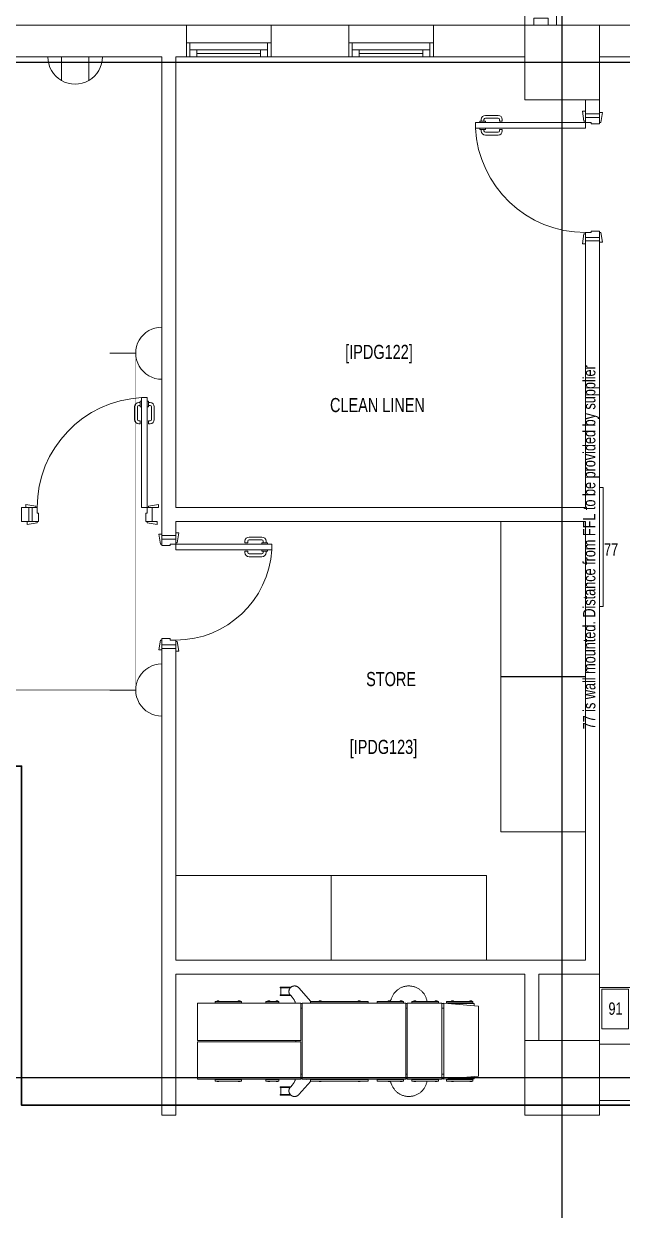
# Model space of a CAD drawing. Header units: metres. Extents: x 75097 to 220695, y -1557923 to -1361206.
# Drawn here: x 118949 to 123189, y -1405226 to -1396813 of the extents above; entities that cross this region are included whole.
import ezdxf

# ---------------------------------------------------------------- set-up
doc = ezdxf.new("R2010")
doc.units = ezdxf.units.M
doc.layers.get('0').update_dxf_attribs({"lineweight": 0})
for name, color, linetype, lineweight in [('A-100 - Copy$0$72_EGR_BASE_TEXT', 8, 'Continuous', 0), ('A-100 - Copy$0$A-GENM', 8, 'Continuous', 0), ('A-100 - Copy$0$Aluminum', 8, 'Continuous', 0), ('A-100 - Copy$0$Medical Equipment and Furniture', 8, 'Continuous', 0), ('A-100 - Copy$0$Medical Equipment and Furniture1', 8, 'Continuous', 5), ('A-100 - Copy$0$Proj', 8, 'Continuous', 0), ('A-100 - Copy$0$Structure', 8, 'Continuous', 9), ('A-100 - Copy$0$Walls', 8, 'Continuous', 0), ('A-100 - Copy$0$Wooden Joinery', 8, 'Continuous', 0), ('E-LG', 245, 'Continuous', 30)]:
    doc.layers.add(name, color=color, linetype=linetype, lineweight=lineweight)
doc.layers.add('A-100 - Copy$0$axes', color=8, linetype='Continuous')
doc.layers.add('PD-VENT', color=8, linetype='Continuous')
doc.layers.add('E-POWR', color=7, linetype='Continuous', lineweight=9, true_color=0x4e7e3e)
doc.styles.add('A-100 - Copy$0$X3G_ENTITY_257CFD', font='swisscl.ttf', dxfattribs={"height": 200})
doc.styles.add('A-100 - Copy$0$X3G_ENTITY_2587EA', font='swisscl.ttf', dxfattribs={"height": 200})

# ---------------------------------------------------------------- blocks, each defined once
blk = doc.blocks.new('NORMAL SOCKET')
at = {"layer": 'E-POWR'}
for p, q in [((0, 308), (0, 615)), ((-308, 0), (308, 0))]:
    blk.add_line(p, q, dxfattribs=at)
blk.add_ellipse((0, 0), major_axis=(33, 306), ratio=1, start_param=4.81904, end_param=7.960633, dxfattribs=at)
blk = doc.blocks.new('WALL OUTLET')
at = {"layer": 'E-POWR', "extrusion": (9.94399e-05, 4.90741e-07, 1)}
blk.add_line((-193.4, 0, 0), (193.4, 0, 0), dxfattribs=at)
blk.add_line((-193.4, 0, 0), (193.4, 0, 0), dxfattribs=at)
at = {"layer": 'E-POWR', "extrusion": (9.94399e-05, 4.90741e-07, 1), "elevation": 0}
for points in [[(-96.7, 0), (-96.7, 167.5)], [(96.7, 0), (96.7, 167.5)]]:
    blk.add_lwpolyline(points, dxfattribs=at)
at = {"layer": 'E-POWR', "extrusion": (9.94399e-05, 4.90741e-07, 1)}
blk.add_arc((0, 0, 0), 193.4, 359.99626, 179.99626, dxfattribs=at)
blk = doc.blocks.new('A-100 - Copy$0$4 STORAGE SHELVES - STAINLESS STEEL - 110X60x180')
at = {"layer": 'A-100 - Copy$0$Medical Equipment and Furniture1'}
blk.add_lwpolyline([(285.5706, -199.093), (286.6706, -199.093), (286.6706, -198.493), (285.5706, -198.493)], close=True, dxfattribs=at)
blk = doc.blocks.new('A-100 - Copy$0$A$C72370EFE')
at = {"layer": 'A-100 - Copy$0$Wooden Joinery'}
for p, q in [((-0.05, -0.07), (-0.05, -0.16)), ((-0.03, -0.07), (-0.03, -0.16)), ((-0.01, -0.04), (-0.02, -0.04)), ((-0.01, -0.06), (-0.02, -0.06)), ((-0.01, -0.03), (-0.01, -0.07)), ((0, -0.03), (-0.01, -0.03)), ((0, -0.07), (-0.01, -0.07)), ((0.04, -0.03), (0.05, -0.03)), ((0.04, -0.07), (0.05, -0.07)), ((0.05, -0.03), (0.05, -0.07)), ((0.05, -0.04), (0.06, -0.04)), ((0.05, -0.06), (0.06, -0.06)), ((0.07, -0.07), (0.07, -0.16)), ((0.09, -0.07), (0.09, -0.16)), ((-0.01, -0.17), (-0.02, -0.17)), ((-0.01, -0.19), (-0.02, -0.19)), ((-0.01, -0.17), (-0.01, -0.19)), ((0.05, -0.17), (0.06, -0.17)), ((0.05, -0.17), (0.05, -0.19)), ((0.05, -0.19), (0.06, -0.19))]:
    blk.add_line(p, q, dxfattribs=at)
for centre, radius, start, end in [((-0.02, -0.07), 0.03, 90, 180), ((-0.02, -0.07), 0.01, 90, 180), ((0.06, -0.07), 0.03, 0, 90), ((0.06, -0.07), 0.01, 0, 90), ((-0.02, -0.16), 0.03, 180, 270), ((-0.02, -0.16), 0.01, 180, 270), ((0.06, -0.16), 0.01, 270, 0), ((0.06, -0.16), 0.03, 270, 0)]:
    blk.add_arc(centre, radius, start, end, dxfattribs=at)
blk = doc.blocks.new('A-100 - Copy$0$A$C41DF7AD3')
at = {"layer": 'A-100 - Copy$0$Wooden Joinery', "elevation": 0}
for points in [[(820, 780), (820, 1559), (860, 1559), (860, 780)], [(70, 780), (70, 790), (0, 800), (0, 780)], [(870, 780), (870, 790), (940, 800), (940, 780)], [(80, 680), (80, 670), (10, 660), (10, 680)], [(860, 680), (860, 670), (930, 660), (930, 680)]]:
    blk.add_lwpolyline(points, close=True, dxfattribs=at)
for points in [[(45, 780), (45, 680), (20, 680), (20, 780), (45, 780)], [(45, 780), (80, 780), (80, 740), (90, 740), (90, 680), (45, 680), (45, 780)], [(895, 780), (860, 780), (860, 740), (850, 740), (850, 680), (895, 680), (895, 780)], [(895, 780), (895, 680), (920, 680), (920, 780), (895, 780)]]:
    blk.add_lwpolyline(points, dxfattribs=at)
at = {"layer": 'A-100 - Copy$0$Wooden Joinery'}
blk.add_arc((860, 780, 0), 780, 92.9397, 180, dxfattribs=at)
at = {"layer": 'A-100 - Copy$0$Wooden Joinery', "xscale": 999.9999999998856, "yscale": 999.9999999998856, "zscale": 999.9999999998856}
blk.add_blockref('A-100 - Copy$0$A$C72370EFE', (820, 1559, 0), dxfattribs=at)
blk = doc.blocks.new('A-100 - Copy$0$Alphaclassic Pro - Alphaclassic Pro-9807168-Grundriss 1-50')
at = {"layer": 'A-100 - Copy$0$A-GENM'}
for p, q in [((338.1, 378.6), (252.4, 282.3)), ((339.6, 383.6), (339.6, 379.8)), ((339.6, 383.6), (343.5, 383.6)), ((391.9, 383.6), (469.6, 383.6)), ((469.6, 378.7), (397.3, 378.7)), ((464.6, 328.6), (464.6, 378.6)), ((469.6, 378.7), (469.6, 383.6)), ((-690.4, 270), (-935.4, 248.6)), ((-904, 266.6), (-728.9, 266.6)), ((-904, 251.3), (-904, 266.6)), ((-708.9, 282.4), (-896.3, 282.4)), ((-896.3, 282.4), (-896.3, 271.7)), ((-896.3, 271.7), (-708.9, 271.7)), ((-887, 286), (-887, 282.4)), ((-873.4, 286), (-887, 286)), ((-887, 271.7), (-887, 270)), ((-887, 270), (-873.4, 270)), ((-873.4, 282.4), (-873.4, 286)), ((-873.4, 270), (-873.4, 271.7)), ((-757.6, 286), (-757.6, 282.4)), ((-744, 286), (-757.6, 286)), ((-757.6, 271.7), (-757.6, 270)), ((-757.6, 270), (-744, 270)), ((-744, 282.4), (-744, 286)), ((-744, 270), (-744, 271.7)), ((-708.9, 271.7), (-708.9, 282.4)), ((-690.4, -270), (-690.4, 270)), ((-690.4, 266.6), (-689, 266.6)), ((-689, 266.6), (-675.3, 266.6)), ((-430.4, 270), (-675.4, 270)), ((-675.4, 270), (-675.4, -270)), ((-463.9, 282.4), (-651.3, 282.4)), ((-651.3, 282.4), (-651.3, 271.7)), ((-651.3, 271.7), (-463.9, 271.7)), ((-642, 286), (-642, 282.4)), ((-628.4, 286), (-642, 286)), ((-642, 271.7), (-642, 270)), ((-628.4, 282.4), (-628.4, 286)), ((-628.4, 270), (-628.4, 271.7)), ((-571.6, 271.7), (-571.7, 270)), ((-491.3, 286), (-491.3, 282.4)), ((-477.7, 286), (-491.3, 286)), ((-491.3, 271.7), (-491.3, 270)), ((-477.7, 282.4), (-477.7, 286)), ((-477.7, 270), (-477.7, 271.7)), ((-463.9, 271.7), (-463.9, 282.4)), ((-430.4, -270), (-430.4, 270)), ((-430.4, 266.6), (-420.4, 266.6)), ((-420.4, 270), (-420.4, -270)), ((314.6, 270), (-420.4, 270)), ((-216.6, 282.4), (-404, 282.4)), ((-404, 282.4), (-404, 271.7)), ((-404, 271.7), (-216.6, 271.7)), ((-394.7, 286), (-394.7, 282.4)), ((-381.1, 286), (-394.7, 286)), ((-394.7, 271.7), (-394.7, 270)), ((-381.1, 282.4), (-381.1, 286)), ((-381.1, 270), (-381.1, 271.7)), ((-317.3, 300.4), (-321.5, 310.8)), ((-308.4, 286), (-308.4, 282.4)), ((-294.8, 286), (-308.4, 286)), ((-308.4, 271.7), (-308.4, 270)), ((-294.8, 282.4), (-294.8, 286)), ((-294.8, 270), (-294.8, 271.7)), ((-216.6, 271.7), (-216.6, 282.4)), ((256, 282.3), (-154, 282.3)), ((-154, 282.3), (-154, 271.7)), ((-154, 271.7), (256, 271.7)), ((-97.2, 286), (-97.2, 282.3)), ((-83.6, 286), (-97.2, 286)), ((-97.2, 271.7), (-97.2, 270)), ((-83.6, 282.3), (-83.6, 286)), ((-83.6, 270), (-83.6, 271.7)), ((178.9, 286), (178.9, 282.3)), ((192.5, 286), (178.9, 286)), ((178.9, 271.7), (178.9, 270)), ((192.5, 282.3), (192.5, 286)), ((192.5, 270), (192.5, 271.7)), ((242.8, 271.5), (241.4, 270)), ((256, 271.7), (256, 282.3)), ((314.6, -270), (314.6, 270)), ((314.6, 266.6), (324.6, 266.6)), ((324.6, 270), (324.6, 5)), ((1054.6, 270), (324.6, 270)), ((383.3, 309), (397.9, 325.4)), ((469.6, 323.6), (396.2, 323.6)), ((400, 328.6), (469.6, 328.6)), ((469.6, 323.6), (469.6, 328.6)), ((571.6, 282.4), (480.2, 282.4)), ((480.2, 282.4), (480.2, 271.7)), ((480.2, 271.7), (571.6, 271.7)), ((485.4, 286), (485.4, 282.4)), ((499, 286), (485.4, 286)), ((485.4, 271.7), (485.4, 270)), ((499, 282.4), (499, 286)), ((499, 270), (499, 271.7)), ((544.2, 286), (544.2, 282.4)), ((557.8, 286), (544.2, 286)), ((544.2, 271.7), (544.2, 270)), ((557.8, 282.4), (557.8, 286)), ((557.8, 270), (557.8, 271.7)), ((571.6, 271.7), (571.6, 282.4)), ((931.1, 282.4), (743.7, 282.4)), ((743.7, 282.4), (743.7, 271.7)), ((743.7, 271.7), (931.1, 271.7)), ((753, 286), (753, 282.4)), ((766.6, 286), (753, 286)), ((753, 271.7), (753, 270)), ((766.6, 282.4), (766.6, 286)), ((766.6, 270), (766.6, 271.7)), ((903.7, 286), (903.7, 282.4)), ((917.3, 286), (903.7, 286)), ((903.7, 271.7), (903.7, 270)), ((917.3, 282.4), (917.3, 286)), ((917.3, 270), (917.3, 271.7)), ((931.1, 271.7), (931.1, 282.4)), ((1054.6, 5), (1054.6, 270)), ((-935.4, 248.6), (-935.4, -248.6)), ((-689, 234.2), (-690.4, 234.2)), ((-675.3, 234.2), (-689, 234.2)), ((-420.4, 234.2), (-430.4, 234.2)), ((324.6, 234.2), (314.6, 234.2)), ((324.6, 5), (1054.6, 5)), ((358, -5), (358, 5)), ((1054.6, -5), (324.6, -5)), ((324.6, -5), (324.6, -270)), ((1054.6, -270), (1054.6, -5)), ((-935.4, -248.6), (-690.4, -270)), ((-904, -251.3), (-904, -266.6)), ((-690.4, -234.2), (-689, -234.2)), ((-689, -234.2), (-675.3, -234.2)), ((-430.4, -234.2), (-420.4, -234.2)), ((314.6, -234.2), (324.6, -234.2)), ((-728.9, -266.6), (-904, -266.6)), ((-708.9, -271.7), (-896.3, -271.7)), ((-896.3, -271.7), (-896.3, -282.4)), ((-896.3, -282.4), (-708.9, -282.4)), ((-887, -270), (-887, -271.7)), ((-887, -270), (-873.4, -270)), ((-887, -282.4), (-887, -286)), ((-873.4, -286), (-887, -286)), ((-873.4, -271.7), (-873.4, -270)), ((-873.4, -286), (-873.4, -282.4)), ((-757.6, -270), (-757.6, -271.7)), ((-757.6, -270), (-744, -270)), ((-757.6, -282.4), (-757.6, -286)), ((-744, -286), (-757.6, -286)), ((-744, -271.7), (-744, -270)), ((-744, -286), (-744, -282.4)), ((-708.9, -282.4), (-708.9, -271.7)), ((-689, -266.6), (-690.4, -266.6)), ((-675.3, -266.6), (-689, -266.6)), ((-675.4, -270), (-430.4, -270)), ((-463.9, -271.7), (-651.3, -271.7)), ((-651.3, -271.7), (-651.3, -282.4)), ((-651.3, -282.4), (-463.9, -282.4)), ((-642, -270), (-642, -271.7)), ((-642, -282.4), (-642, -286)), ((-628.4, -286), (-642, -286)), ((-628.4, -271.7), (-628.4, -270)), ((-628.4, -286), (-628.4, -282.4)), ((-571.7, -270), (-571.6, -271.7)), ((-491.3, -270), (-491.3, -271.7)), ((-491.3, -282.4), (-491.3, -286)), ((-477.7, -286), (-491.3, -286)), ((-477.7, -271.7), (-477.7, -270)), ((-477.7, -286), (-477.7, -282.4)), ((-463.9, -282.4), (-463.9, -271.7)), ((-420.4, -266.6), (-430.4, -266.6)), ((-420.4, -270), (314.6, -270)), ((-216.6, -271.7), (-404, -271.7)), ((-404, -271.7), (-404, -282.4)), ((-404, -282.4), (-216.6, -282.4)), ((-394.7, -270), (-394.7, -271.7)), ((-394.7, -282.4), (-394.7, -286)), ((-381.1, -286), (-394.7, -286)), ((-381.1, -271.7), (-381.1, -270)), ((-381.1, -286), (-381.1, -282.4)), ((-321.5, -310.8), (-317.3, -300.4)), ((-308.4, -270), (-308.4, -271.7)), ((-308.4, -282.4), (-308.4, -286)), ((-294.8, -286), (-308.4, -286)), ((-294.8, -271.7), (-294.8, -270)), ((-294.8, -286), (-294.8, -282.4)), ((-216.6, -282.4), (-216.6, -271.7)), ((-154, -271.7), (-154, -282.3)), ((256, -271.7), (-154, -271.7)), ((-154, -282.3), (256, -282.3)), ((-97.2, -270), (-97.2, -271.7)), ((-97.2, -282.3), (-97.2, -286)), ((-83.6, -286), (-97.2, -286)), ((-83.6, -271.7), (-83.6, -270)), ((-83.6, -286), (-83.6, -282.3)), ((178.9, -270), (178.9, -271.7)), ((178.9, -282.3), (178.9, -286)), ((192.5, -286), (178.9, -286)), ((192.5, -271.7), (192.5, -270)), ((192.5, -286), (192.5, -282.3)), ((252.4, -282.3), (338.1, -378.6)), ((256, -282.3), (256, -271.7)), ((324.6, -266.6), (314.6, -266.6)), ((324.6, -270), (1054.6, -270)), ((397.9, -325.4), (383.3, -309)), ((396.2, -323.6), (469.6, -323.6)), ((469.6, -328.6), (400, -328.6)), ((464.6, -378.7), (464.6, -328.6)), ((469.6, -328.6), (469.6, -323.6)), ((571.6, -271.7), (480.2, -271.7)), ((480.2, -271.7), (480.2, -282.4)), ((480.2, -282.4), (571.6, -282.4)), ((485.4, -270), (485.4, -271.7)), ((485.4, -282.4), (485.4, -286)), ((499, -286), (485.4, -286)), ((499, -271.7), (499, -270)), ((499, -286), (499, -282.4)), ((544.2, -270), (544.2, -271.7)), ((544.2, -282.4), (544.2, -286)), ((557.8, -286), (544.2, -286)), ((557.8, -271.7), (557.8, -270)), ((557.8, -286), (557.8, -282.4)), ((571.6, -282.4), (571.6, -271.7)), ((931.1, -271.7), (743.7, -271.7)), ((743.7, -271.7), (743.7, -282.4)), ((743.7, -282.4), (931.1, -282.4)), ((753, -270), (753, -271.7)), ((753, -282.4), (753, -286)), ((766.6, -286), (753, -286)), ((766.6, -271.7), (766.6, -270)), ((766.6, -286), (766.6, -282.4)), ((903.7, -270), (903.7, -271.7)), ((903.7, -282.4), (903.7, -286)), ((917.3, -286), (903.7, -286)), ((917.3, -271.7), (917.3, -270)), ((917.3, -286), (917.3, -282.4)), ((931.1, -282.4), (931.1, -271.7)), ((339.6, -379.8), (339.6, -383.6)), ((343.5, -383.6), (339.6, -383.6)), ((469.6, -383.6), (391.9, -383.6)), ((397.3, -378.7), (469.6, -378.7)), ((469.6, -383.6), (469.6, -378.7))]:
    blk.add_line(p, q, dxfattribs=at)
at = {"layer": 'A-100 - Copy$0$A-GENM', "flags": 128}
for points in [[(-321.5, 310.8), (-323.6, 315.6), (-325.8, 320.3), (-328.2, 324.9), (-330.8, 329.4), (-333.6, 333.8), (-336.6, 338.1), (-339.7, 342.2), (-343, 346.3), (-346.4, 350.1), (-350, 353.9), (-353.8, 357.5), (-357.7, 360.9), (-361.7, 364.2), (-365.9, 367.4), (-370.1, 370.3), (-374.5, 373.1), (-379, 375.7), (-383.6, 378.2), (-388.3, 380.4), (-393.1, 382.4), (-397.9, 384.3), (-402.9, 386), (-407.9, 387.4), (-412.9, 388.7), (-418, 389.8), (-423.1, 390.6), (-428.3, 391.3), (-433.5, 391.7), (-438.7, 392), (-443.9, 392), (-449.1, 391.8), (-454.2, 391.4), (-459.4, 390.8), (-464.5, 390), (-469.6, 389), (-474.7, 387.8), (-479.7, 386.4), (-484.7, 384.8), (-489.5, 383), (-494.3, 381), (-499, 378.8), (-503.7, 376.4), (-508.2, 373.9), (-512.6, 371.1), (-516.9, 368.2), (-521.1, 365.2), (-525.2, 361.9), (-529.1, 358.5), (-532.9, 354.9), (-536.5, 351.2), (-540, 347.4), (-543.4, 343.4), (-546.5, 339.3), (-549.5, 335), (-552.4, 330.7), (-555, 326.2), (-557.5, 321.6), (-559.8, 317), (-561.9, 312.2), (-563.8, 307.4), (-565.5, 302.5), (-567.1, 297.5), (-568.4, 292.5), (-569.5, 287.4), (-570.4, 282.4)], [(397.9, 325.4), (398.9, 326.6), (399.9, 327.9), (400.8, 329.2), (401.7, 330.5), (402.6, 331.9), (403.3, 333.3), (404.1, 334.7), (404.7, 336.2), (405.3, 337.6), (405.9, 339.1), (406.4, 340.7), (406.8, 342.2), (407.1, 343.8), (407.4, 345.3), (407.7, 346.9), (407.8, 348.5), (408, 350.1), (408, 351.7), (408, 353.3), (407.9, 354.9), (407.7, 356.5), (407.5, 358.1), (407.3, 359.7), (406.9, 361.2), (406.5, 362.8), (406.1, 364.3), (405.5, 365.8), (405, 367.3), (404.3, 368.8), (403.6, 370.2), (402.9, 371.6), (402, 373), (401.2, 374.3), (400.3, 375.7), (399.3, 376.9), (398.3, 378.2), (397.2, 379.3), (396.1, 380.5), (394.9, 381.6), (393.7, 382.6), (392.5, 383.6), (391.2, 384.6), (389.9, 385.5), (388.5, 386.3), (387.1, 387.1), (385.7, 387.9), (384.2, 388.6), (382.8, 389.2), (381.3, 389.7), (379.7, 390.2), (378.2, 390.7), (376.7, 391.1), (375.1, 391.4), (373.5, 391.6), (371.9, 391.8), (370.3, 391.9), (368.7, 392), (367.1, 392), (365.5, 391.9), (363.9, 391.8), (362.3, 391.6), (360.8, 391.3), (359.2, 391), (357.6, 390.6), (356.1, 390.2), (354.6, 389.7), (353.1, 389.1), (351.6, 388.5), (350.2, 387.8), (348.8, 387.1), (347.4, 386.3), (346, 385.4), (344.7, 384.5), (343.4, 383.6), (342.2, 382.5), (341, 381.5), (339.8, 380.4), (338.7, 379.2), (338.1, 378.6)], [(-308.8, 284), (-310.9, 287.4), (-312.8, 290.9), (-314.6, 294.4), (-316.3, 298.1), (-317.3, 300.4)], [(361.9, 270.2), (363.1, 274), (364.4, 277.8), (365.9, 281.5), (367.5, 285.1), (369.3, 288.7), (371.2, 292.2), (373.3, 295.7), (375.5, 299), (377.8, 302.3), (380.2, 305.4), (382.8, 308.5), (383.3, 309)], [(-570.3, -282.7), (-569.4, -287.8), (-568.3, -292.9), (-566.9, -297.9), (-565.4, -302.9), (-563.7, -307.8), (-561.7, -312.6), (-559.6, -317.4), (-557.3, -322), (-554.8, -326.6), (-552.1, -331.1), (-549.3, -335.4), (-546.3, -339.6), (-543.1, -343.7), (-539.7, -347.7), (-536.2, -351.6), (-532.6, -355.3), (-528.8, -358.8), (-524.8, -362.2), (-520.8, -365.4), (-516.6, -368.5), (-512.2, -371.4), (-507.8, -374.1), (-503.3, -376.7), (-498.6, -379), (-493.9, -381.2), (-489.1, -383.2), (-484.2, -385), (-479.3, -386.5), (-474.3, -387.9), (-469.2, -389.1), (-464.1, -390.1), (-459, -390.9), (-453.8, -391.5), (-448.6, -391.8), (-443.4, -392), (-438.2, -391.9), (-433, -391.7), (-427.8, -391.2), (-422.7, -390.6), (-417.6, -389.7), (-412.5, -388.6), (-407.4, -387.3), (-402.4, -385.8), (-397.5, -384.2), (-392.7, -382.3), (-387.9, -380.2), (-383.2, -378), (-378.6, -375.5), (-374.1, -372.9), (-369.8, -370.1), (-365.5, -367.1), (-361.4, -364), (-357.3, -360.7), (-353.5, -357.2), (-349.7, -353.6), (-346.1, -349.8), (-342.7, -345.9), (-339.4, -341.9), (-336.3, -337.7), (-333.4, -333.4), (-330.6, -329), (-328, -324.5), (-325.6, -319.9), (-323.4, -315.2), (-321.5, -310.8)], [(-317.3, -300.4), (-315.7, -296.8), (-314, -293.2), (-312.1, -289.6), (-310.1, -286.2), (-308.4, -283.4)], [(241.4, -270), (242.6, -271.3), (242.8, -271.5)], [(338.1, -378.6), (339.2, -379.8), (340.3, -380.9), (341.5, -382), (342.7, -383), (344, -384), (345.3, -384.9), (346.6, -385.8), (348, -386.6), (349.4, -387.4), (350.8, -388.1), (352.3, -388.8), (353.8, -389.4), (355.3, -389.9), (356.8, -390.4), (358.4, -390.8), (359.9, -391.2), (361.5, -391.5), (363.1, -391.7), (364.7, -391.9), (366.3, -392), (367.9, -392), (369.5, -392), (371.1, -391.9), (372.6, -391.7), (374.2, -391.5), (375.8, -391.2), (377.4, -390.9), (378.9, -390.5), (380.4, -390), (382, -389.5), (383.4, -388.9), (384.9, -388.3), (386.3, -387.5), (387.8, -386.8), (389.1, -386), (390.5, -385.1), (391.8, -384.2), (393, -383.2), (394.3, -382.2), (395.5, -381.1), (396.6, -380), (397.7, -378.8), (398.7, -377.6), (399.7, -376.3), (400.7, -375.1), (401.6, -373.7), (402.4, -372.4), (403.2, -371), (403.9, -369.6), (404.6, -368.1), (405.2, -366.6), (405.8, -365.1), (406.3, -363.6), (406.7, -362.1), (407.1, -360.5), (407.4, -358.9), (407.6, -357.4), (407.8, -355.8), (407.9, -354.2), (408, -352.6), (408, -351), (407.9, -349.4), (407.8, -347.8), (407.6, -346.2), (407.3, -344.6), (407, -343.1), (406.6, -341.5), (406.1, -340), (405.6, -338.4), (405.1, -337), (404.4, -335.5), (403.7, -334), (403, -332.6), (402.2, -331.2), (401.3, -329.9), (400.4, -328.6), (399.5, -327.3), (398.4, -326.1), (397.9, -325.4)], [(383.3, -309), (380.7, -306), (378.2, -302.8), (375.9, -299.6), (373.7, -296.3), (371.6, -292.9), (369.6, -289.4), (367.8, -285.8), (366.2, -282.1), (364.7, -278.4), (363.3, -274.7), (362.1, -270.9), (361.9, -270)]]:
    blk.add_lwpolyline(points, dxfattribs=at)
at = {"layer": 'A-100 - Copy$0$A-GENM'}
for centre, start, end in [((285.7, 250.9), 75, 105), ((285.7, -250.9), 255, 285)]:
    blk.add_arc(centre, 20, start, end, dxfattribs=at)
blk = doc.blocks.new('A-100 - Copy')
at = {"layer": 'A-100 - Copy$0$Aluminum'}
for p, q in [((120701.2, -1396947.7, -4.8), (120101.2, -1396947.7, -4.8)), ((120126.2, -1396947.7, -4.8), (120126.2, -1397047.7, -4.8)), ((120676.2, -1396997.7, -4.8), (120126.2, -1396997.7, -4.8)), ((120176.2, -1396997.7, -4.8), (120176.2, -1397047.7, -4.8)), ((120176.2, -1397022.7, -4.8), (120626.2, -1397022.7, -4.8)), ((120626.2, -1396997.7, -4.8), (120626.2, -1397047.7, -4.8)), ((120676.2, -1396947.7, -4.8), (120676.2, -1397047.7, -4.8)), ((121851.2, -1396947.7, -4.8), (121251.2, -1396947.7, -4.8)), ((121276.2, -1396947.7, -4.8), (121276.2, -1397047.7, -4.8)), ((121826.2, -1396997.7, -4.8), (121276.2, -1396997.7, -4.8)), ((121326.2, -1396997.7, -4.8), (121326.2, -1397047.7, -4.8)), ((121326.2, -1397022.7, -4.8), (121776.2, -1397022.7, -4.8)), ((121776.2, -1396997.7, -4.8), (121776.2, -1397047.7, -4.8)), ((121826.2, -1396947.7, -4.8), (121826.2, -1397047.7, -4.8)), ((120701.2, -1397047.7, -4.8), (120101.2, -1397047.7, -4.8)), ((121851.2, -1397047.7, -4.8), (121251.2, -1397047.7, -4.8))]:
    blk.add_line(p, q, dxfattribs=at)
at = {"layer": 'A-100 - Copy$0$Aluminum', "elevation": 0}
for points in [[(122663.3, -1396772.7), (122563.3, -1396772.7), (122563.3, -1396822.7), (122663.3, -1396822.7)], [(118933.6, -1400342.7), (118983.6, -1400342.7), (118983.6, -1400242.7), (118933.6, -1400242.7)]]:
    blk.add_lwpolyline(points, close=True, dxfattribs=at)
at = {"layer": 'A-100 - Copy$0$axes'}
for p, q in [((122763.3, -1477297.4, 0), (122763.3, -1387547.7, 0)), ((178940.3, -1397087.7, 0), (95650.8, -1397087.7, 0)), ((178940.3, -1404287.7, 2.4), (95748.8, -1404287.7, 2.4))]:
    blk.add_line(p, q, dxfattribs=at)
at = {"layer": 'A-100 - Copy$0$Medical Equipment and Furniture'}
for p, q in [((123028.3, -1403647.7, -0.5), (125028.3, -1403647.7, -2.1)), ((123028.3, -1404047.7, 0), (124528.3, -1404047.7, 0)), ((124528.3, -1404447.7, 0), (123028.3, -1404447.7, 0)), ((123028.3, -1404447.7, 0), (124528.3, -1404447.7, 0))]:
    blk.add_line(p, q, dxfattribs=at)
at = {"layer": 'A-100 - Copy$0$Medical Equipment and Furniture', "elevation": 0}
for points in [[(123028.3, -1400101), (123028.3, -1400946), (123053.3, -1400946), (123053.3, -1400101), (123028.3, -1400101)], [(123044.8, -1403938.9), (123044.8, -1403658.9), (123234.8, -1403658.9), (123234.8, -1403938.9), (123044.8, -1403938.9)]]:
    blk.add_lwpolyline(points, dxfattribs=at)
at = {"layer": 'A-100 - Copy$0$Proj'}
for p, q in [((122498.3, -1395767.7, 0), (122498.3, -1396822.7, 0)), ((122723.3, -1395767.7, 0), (122723.3, -1396822.7, 0)), ((120101.2, -1396822.7, -2.4), (120701.2, -1396822.7, -2.4)), ((121251.2, -1396822.7, -2.4), (121851.2, -1396822.7, -2.4))]:
    blk.add_line(p, q, dxfattribs=at)
at = {"layer": 'A-100 - Copy$0$Structure', "elevation": 0}
for points in [[(122498.3, -1397352.7), (123028.3, -1397352.7), (123028.3, -1396822.7), (122498.3, -1396822.7)], [(122498.3, -1404552.7), (123028.3, -1404552.7), (123028.3, -1404022.7), (122498.3, -1404022.7)]]:
    blk.add_lwpolyline(points, close=True, dxfattribs=at)
at = {"layer": 'A-100 - Copy$0$Walls'}
for p, q in [((120101.2, -1396822.7, -4.7), (118827.1, -1396822.7, -7.2)), ((120101.2, -1397047.7, -2.4), (120101.2, -1396822.7, -2.4)), ((120701.2, -1397047.7, -2.4), (120701.2, -1396822.7, -2.4)), ((121251.2, -1396822.7, -2.4), (120701.2, -1396822.7, -2.4)), ((121251.2, -1397047.7, -2.4), (121251.2, -1396822.7, -2.4)), ((121851.2, -1396822.7, -0.2), (122498.3, -1396822.7, 0)), ((121851.2, -1397047.7, -2.4), (121851.2, -1396822.7, -2.4)), ((123028.3, -1396822.7, 0), (129698.3, -1396822.7, 0)), ((118827.1, -1397047.7, -7.2), (119926.6, -1397047.7, -2.6)), ((119926.6, -1400442.7, -2.4), (119926.6, -1397047.7, -2.4)), ((120026.6, -1400242.7, -2.4), (120026.6, -1397047.7, -2.4)), ((120026.6, -1397047.7, -0.9), (120101.2, -1397047.7, -0.9)), ((120701.2, -1397047.7, -0.6), (121251.2, -1397047.7, -0.4)), ((121851.2, -1397047.7, -0.2), (122498.3, -1397047.7, 0)), ((123028.3, -1397047.7, 0), (129698.3, -1397047.7, 0)), ((122928.3, -1397352.7, 0), (122928.3, -1397452.7, 0)), ((123028.3, -1397352.7, 0), (123028.3, -1397452.7, 0)), ((122928.3, -1397452.7, 0), (123028.3, -1397452.7, 0)), ((122928.3, -1398352.7, 0), (123028.3, -1398352.7, 0)), ((122928.3, -1398352.7, 0), (122928.3, -1400242.7, -2.4)), ((123028.3, -1398352.7, 0), (123028.3, -1403552.7, 0)), ((120026.6, -1400242.7, -2.4), (122928.3, -1400242.7, -2.4)), ((120026.6, -1400342.7, -2.4), (122928.3, -1400342.7, -2.4)), ((120026.6, -1400442.7, -2.4), (120026.6, -1400342.7, -2.4)), ((122928.3, -1400342.7, -2.4), (122928.3, -1403452.7, 0)), ((120026.6, -1400442.7, -2.4), (119926.6, -1400442.7, -2.4)), ((119926.6, -1401242.7, -2.4), (120026.6, -1401242.7, -2.4)), ((119926.6, -1401242.7, -2.4), (119926.6, -1404552.7, 0)), ((120026.6, -1401242.7, -2.4), (120026.6, -1403452.7, 0)), ((120026.6, -1403452.7, 0), (122928.3, -1403452.7, 0)), ((120026.6, -1403552.7, 0), (122498.3, -1403552.7, 0)), ((120026.6, -1403552.7, 0), (120026.6, -1404552.7, 0)), ((122498.3, -1403552.7, 0), (122498.3, -1404022.7, 0)), ((122598.3, -1403552.7, 0), (123028.3, -1403552.7, 0)), ((122598.3, -1403552.7, 0), (122598.3, -1404022.7, 0)), ((119926.6, -1404552.7, 0), (120026.6, -1404552.7, 0))]:
    blk.add_line(p, q, dxfattribs=at)
at = {"layer": 'A-100 - Copy$0$Wooden Joinery'}
for p, q in [((119783.6, -1400242.7, 0), (119783.6, -1399463.7, 0)), ((119783.6, -1399463.7, 0), (119823.6, -1399463.7, 0)), ((119823.6, -1399463.7, 0), (119823.6, -1400242.7, 0)), ((119733.6, -1399529.2, 0), (119733.6, -1399619.2, 0)), ((119753.6, -1399529.2, 0), (119753.6, -1399619.2, 0)), ((119773.6, -1399499.2, 0), (119763.6, -1399499.2, 0)), ((119773.6, -1399519.2, 0), (119763.6, -1399519.2, 0)), ((119773.6, -1399489.2, 0), (119773.6, -1399529.2, 0)), ((119783.6, -1399489.2, 0), (119773.6, -1399489.2, 0)), ((119783.6, -1399529.2, 0), (119773.6, -1399529.2, 0)), ((119823.6, -1399489.2, 0), (119833.6, -1399489.2, 0)), ((119823.6, -1399529.2, 0), (119833.6, -1399529.2, 0)), ((119833.6, -1399489.2, 0), (119833.6, -1399529.2, 0)), ((119833.6, -1399499.2, 0), (119843.6, -1399499.2, 0)), ((119833.6, -1399519.2, 0), (119843.6, -1399519.2, 0)), ((119853.6, -1399529.2, 0), (119853.6, -1399619.2, 0)), ((119873.6, -1399529.2, 0), (119873.6, -1399619.2, 0)), ((119773.6, -1399629.2, 0), (119763.6, -1399629.2, 0)), ((119773.6, -1399629.2, 0), (119773.6, -1399649.2, 0)), ((119833.6, -1399629.2, 0), (119843.6, -1399629.2, 0)), ((119833.6, -1399629.2, 0), (119833.6, -1399649.2, 0)), ((119773.6, -1399649.2, 0), (119763.6, -1399649.2, 0)), ((119833.6, -1399649.2, 0), (119843.6, -1399649.2, 0)), ((119033.6, -1400232.7, 0), (118963.6, -1400222.7, 0)), ((118963.6, -1400222.7, 0), (118963.6, -1400242.7, 0)), ((119833.6, -1400232.7, 0), (119903.6, -1400222.7, 0)), ((119903.6, -1400222.7, 0), (119903.6, -1400242.7, 0)), ((118963.6, -1400242.7, 0), (119033.6, -1400242.7, 0)), ((118983.6, -1400342.7, 0), (118983.6, -1400242.7, 0)), ((118983.6, -1400242.7, 0), (119008.6, -1400242.7, 0)), ((119008.6, -1400242.7, 0), (119043.6, -1400242.7, 0)), ((119008.6, -1400342.7, 0), (119008.6, -1400242.7, 0)), ((119008.6, -1400242.7, 0), (119008.6, -1400342.7, 0)), ((119033.6, -1400242.7, 0), (119033.6, -1400232.7, 0)), ((119043.6, -1400242.7, 0), (119043.6, -1400282.7, 0)), ((119043.6, -1400282.7, 0), (119053.6, -1400282.7, 0)), ((119053.6, -1400282.7, 0), (119053.6, -1400342.7, 0)), ((119823.6, -1400242.7, 0), (119783.6, -1400242.7, 0)), ((119823.6, -1400282.7, 0), (119813.6, -1400282.7, 0)), ((119813.6, -1400282.7, 0), (119813.6, -1400342.7, 0)), ((119858.6, -1400242.7, 0), (119823.6, -1400242.7, 0)), ((119823.6, -1400242.7, 0), (119823.6, -1400282.7, 0)), ((119833.6, -1400242.7, 0), (119833.6, -1400232.7, 0)), ((119903.6, -1400242.7, 0), (119833.6, -1400242.7, 0)), ((119858.6, -1400342.7, 0), (119858.6, -1400242.7, 0)), ((119858.6, -1400242.7, 0), (119858.6, -1400342.7, 0)), ((119883.6, -1400242.7, 0), (119858.6, -1400242.7, 0)), ((119926.6, -1400342.7, -2.4), (119926.6, -1400242.7, -2.4)), ((118973.6, -1400362.7, 0), (118973.6, -1400342.7, 0)), ((118973.6, -1400342.7, 0), (119043.6, -1400342.7, 0)), ((119043.6, -1400352.7, 0), (118973.6, -1400362.7, 0)), ((119008.6, -1400342.7, 0), (118983.6, -1400342.7, 0)), ((119053.6, -1400342.7, 0), (119008.6, -1400342.7, 0)), ((119043.6, -1400342.7, 0), (119043.6, -1400352.7, 0)), ((119813.6, -1400342.7, 0), (119858.6, -1400342.7, 0)), ((119823.6, -1400342.7, 0), (119823.6, -1400352.7, 0)), ((119893.6, -1400342.7, 0), (119823.6, -1400342.7, 0)), ((119823.6, -1400352.7, 0), (119893.6, -1400362.7, 0)), ((119858.6, -1400342.7, 0), (119883.6, -1400342.7, 0)), ((119893.6, -1400362.7, 0), (119893.6, -1400342.7, 0)), ((123028.3, -1403552.7, 0), (123028.3, -1404022.7, 0)), ((123028.3, -1403552.7, 0), (123028.3, -1404022.7, 0))]:
    blk.add_line(p, q, dxfattribs=at)
at = {"layer": 'A-100 - Copy$0$Wooden Joinery', "elevation": -2.4}
for points in [[(119926.6, -1400502.7), (119916.6, -1400502.7), (119906.6, -1400432.7), (119926.6, -1400432.7)], [(120026.6, -1400492.7), (120036.6, -1400492.7), (120046.6, -1400422.7), (120026.6, -1400422.7)], [(120026.6, -1400542.7), (120705.4, -1400542.7), (120705.4, -1400502.7), (120026.6, -1400502.7)], [(119926.6, -1401182.7), (119916.6, -1401182.7), (119906.6, -1401252.7), (119926.6, -1401252.7)], [(120026.6, -1401192.7), (120036.6, -1401192.7), (120046.6, -1401262.7), (120026.6, -1401262.7)]]:
    blk.add_lwpolyline(points, close=True, dxfattribs=at)
for points in [[(120026.6, -1400467.7), (119926.6, -1400467.7), (119926.6, -1400442.7), (120026.6, -1400442.7), (120026.6, -1400467.7)], [(120026.6, -1400467.7), (120026.6, -1400502.7), (119986.6, -1400502.7), (119986.6, -1400512.7), (119926.6, -1400512.7), (119926.6, -1400467.7), (120026.6, -1400467.7)], [(120026.6, -1401217.7), (120026.6, -1401182.7), (119986.6, -1401182.7), (119986.6, -1401172.7), (119926.6, -1401172.7), (119926.6, -1401217.7), (120026.6, -1401217.7)], [(120026.6, -1401217.7), (119926.6, -1401217.7), (119926.6, -1401242.7), (120026.6, -1401242.7), (120026.6, -1401217.7)]]:
    blk.add_lwpolyline(points, dxfattribs=at)
at = {"layer": 'A-100 - Copy$0$Wooden Joinery'}
for centre, radius, start, end in [((119823.6, -1400242.7, 0), 780, 92.93953, 180), ((119763.6, -1399529.2, 0), 30, 90, 180), ((119763.6, -1399529.2, 0), 10, 90, 180), ((119843.6, -1399529.2, 0), 30, 0, 90), ((119843.6, -1399529.2, 0), 10, 0, 90), ((119763.6, -1399619.2, 0), 30, 180, 270), ((119763.6, -1399619.2, 0), 10, 180, 270), ((119843.6, -1399619.2, 0), 10, 270, 0), ((119843.6, -1399619.2, 0), 30, 270, 0), ((120026.6, -1400502.7, -2.4), 680, 270, 356.62752)]:
    blk.add_arc(centre, radius, start, end, dxfattribs=at)
at = {"layer": 'A-100 - Copy$0$A-GENM', "rotation": 180}
blk.add_blockref('A-100 - Copy$0$Alphaclassic Pro - Alphaclassic Pro-9807168-Grundriss 1-50', (121235.5, -1404027.7, 0), dxfattribs=at)
at = {"layer": 'A-100 - Copy$0$Medical Equipment and Furniture', "yscale": 1000, "zscale": 1000, "rotation": 270}
for p, xscale in [((321421.3, -1114772, -2.4), 1000), ((321421.3, -1688113.3, -2.4), -1000)]:
    blk.add_blockref('A-100 - Copy$0$4 STORAGE SHELVES - STAINLESS STEEL - 110X60x180', p, dxfattribs=dict(at, xscale=xscale))
at = {"layer": 'A-100 - Copy$0$Medical Equipment and Furniture', "yscale": 1000, "zscale": 1000}
for p, xscale in [((-165544.1, -1204359.7, 0), 1000), ((407797.2, -1204359.7, 0), -1000)]:
    blk.add_blockref('A-100 - Copy$0$4 STORAGE SHELVES - STAINLESS STEEL - 110X60x180', p, dxfattribs=dict(at, xscale=xscale))
at = {"layer": 'A-100 - Copy$0$Wooden Joinery', "rotation": 90}
blk.add_blockref('A-100 - Copy$0$A$C41DF7AD3', (123708.3, -1398372.7, 0), dxfattribs=at)
at = {"layer": 'A-100 - Copy$0$Wooden Joinery', "xscale": -999.9999999998856, "yscale": 999.9999999998856, "zscale": 999.9999999998856, "rotation": 270}
blk.add_blockref('A-100 - Copy$0$A$C72370EFE', (120705.4, -1400542.7, -2.4), dxfattribs=at)
at = {"layer": 'A-100 - Copy$0$72_EGR_BASE_TEXT', "char_height": 100, "attachment_point": 2, "style": 'A-100 - Copy$0$X3G_ENTITY_2587EA'}
for s, insert in [('[IPDG122]', (121465.8, -1399089.8)), ('CLEAN LINEN', (121454.8, -1399466.5)), ('STORE', (121551.5, -1401409.6)), ('[IPDG123]', (121497.2, -1401890.8))]:
    blk.add_mtext(s, dxfattribs=dict(at, insert=insert))
at = {"layer": 'A-100 - Copy$0$Medical Equipment and Furniture', "insert": (122911.4, -1400525.5, -2.4), "char_height": 87.473, "width": 3260.537, "attachment_point": 2, "rotation": 90, "style": 'A-100 - Copy$0$X3G_ENTITY_257CFD'}
blk.add_mtext('77 is wall mounted. Distance from FFL to be provided by supplier', dxfattribs=at)
at = {"layer": 'A-100 - Copy$0$Medical Equipment and Furniture', "char_height": 87.47, "attachment_point": 2, "style": 'A-100 - Copy$0$X3G_ENTITY_257CFD'}
for s, insert in [('77', (123110.6, -1400496.6, 0)), ('91', (123141.6, -1403752.7, 0))]:
    blk.add_mtext(s, dxfattribs=dict(at, insert=insert))

msp = doc.modelspace()

# ---------------------------------------------------------------- linework, layer by layer
at = {"layer": 'E-LG', "color": 1}
msp.add_lwpolyline([(150505, -1410095.1), (150505, -1405110.5), (125427.3, -1405110.5), (125427.3, -1401960.3), (124946.7, -1401849.6), (125150.8, -1402096.7), (125150.8, -1404010.4), (124514.9, -1403969.8), (125156.2, -1404080.2), (125156.2, -1404482.1), (118933, -1404482.1), (118933, -1402076.9), (118651, -1402076.9), (118453, -1401944), (118240.9, -1402108.2), (116424, -1402108.2), (116424, -1403363.1), (116215, -1403702.6)], dxfattribs=at)
at = {"layer": 'E-POWR', "const_width": 3}
msp.add_lwpolyline([(119742, -1399148.9), (119743, -1401537.4), (116215, -1401537.4), (116215, -1403912.6), (115462.9, -1403912.6), (115462.9, -1399707.2)], dxfattribs=at)

# ---------------------------------------------------------------- block references
at = {"layer": 'E-POWR', "color": 85, "xscale": -0.6, "yscale": 0.6, "zscale": 0.6, "rotation": 89.99999999999905}
for p in [(119926.6, -1399148.9, -2.4), (119926.6, -1401537.4, -2.2)]:
    msp.add_blockref('NORMAL SOCKET', p, dxfattribs=at)
at = {"layer": 'PD-VENT', "color": 85, "xscale": -1, "rotation": 179.9816343017128}
msp.add_blockref('WALL OUTLET', (119312.2, -1397047.7, 0), dxfattribs=at)

# ---------------------------------------------------------------- next in the draw order: block references
msp.add_blockref('A-100 - Copy', (0, 0))

doc.saveas('drawing.dxf')
